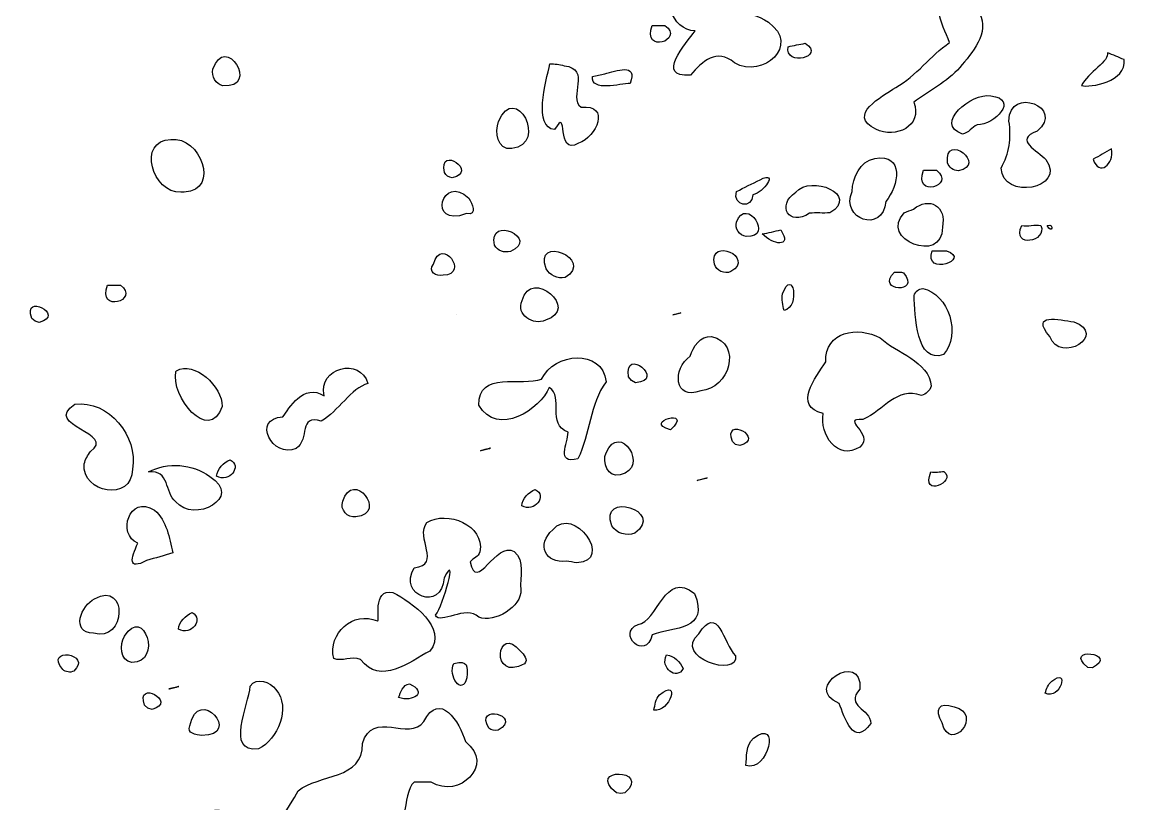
# Model space of a CAD drawing. Header units: centimetres. Extents: x -10.8 to 7.1, y -6.8 to 6.6.
# Drawn here: x 3.173 to 4.722, y 1.315 to 2.411 of the extents above; entities that cross this region are included whole.
import ezdxf

# ---------------------------------------------------------------- set-up
doc = ezdxf.new("R2010")
doc.units = ezdxf.units.CM
doc.header["$MEASUREMENT"] = 0
doc.layers.add('Layer 1', color=7, linetype='Continuous')

msp = doc.modelspace()

# ---------------------------------------------------------------- linework, layer by layer
at = {"layer": 'Layer 1'}
for points, knots in [([(4.47319, 2.38235), (4.44603, 2.36372), (4.4267, 2.33567), (4.39764, 2.31938), (4.39764, 2.31938), (4.37784, 2.30632), (4.32885, 2.28106), (4.36958, 2.26079), (4.36958, 2.26079), (4.39732, 2.24722), (4.43606, 2.26505), (4.42293, 2.29903), (4.42293, 2.29903), (4.44403, 2.31368), (4.46932, 2.32718), (4.48749, 2.3476), (4.48749, 2.3476), (4.50445, 2.36734), (4.52979, 2.39643), (4.5151, 2.42305), (4.5151, 2.42305), (4.49785, 2.44024), (4.51675, 2.47995), (4.47979, 2.46136), (4.47979, 2.46136), (4.44018, 2.44417), (4.46289, 2.41005), (4.47319, 2.38234), (4.47319, 2.38234), (4.47319, 2.38234), (4.47319, 2.38235), (4.47319, 2.38235)], [0, 0, 0, 0, 0.1111111, 0.1111111, 0.1111111, 0.1111111, 0.2222222, 0.2222222, 0.2222222, 0.2222222, 0.3333333, 0.3333333, 0.3333333, 0.3333333, 0.4444444, 0.4444444, 0.4444444, 0.4444444, 0.5555556, 0.5555556, 0.5555556, 0.5555556, 0.6666667, 0.6666667, 0.6666667, 0.6666667, 0.7777778, 0.7777778, 0.7777778, 0.7777778, 1, 1, 1, 1]), ([(4.10933, 2.44794), (4.062, 2.45755), (4.08341, 2.39774), (4.11652, 2.39864), (4.11652, 2.39864), (4.10361, 2.38126), (4.0593, 2.33225), (4.1099, 2.33676), (4.1099, 2.33676), (4.12655, 2.35597), (4.14658, 2.37539), (4.1714, 2.35395), (4.1714, 2.35395), (4.21189, 2.33079), (4.26441, 2.37881), (4.21899, 2.41075), (4.21899, 2.41075), (4.19054, 2.4313), (4.14399, 2.42563), (4.13501, 2.46473), (4.13501, 2.46473), (4.12243, 2.47362), (4.11083, 2.4596), (4.10933, 2.44793), (4.10933, 2.44793), (4.10933, 2.44793), (4.10933, 2.44794), (4.10933, 2.44794)], [0, 0, 0, 0, 0.125, 0.125, 0.125, 0.125, 0.25, 0.25, 0.25, 0.25, 0.375, 0.375, 0.375, 0.375, 0.5, 0.5, 0.5, 0.5, 0.625, 0.625, 0.625, 0.625, 0.75, 0.75, 0.75, 0.75, 1, 1, 1, 1]), ([(4.05592, 2.40639), (4.04122, 2.36607), (4.10235, 2.38509), (4.07408, 2.40639), (4.07408, 2.40639), (4.06802, 2.40654), (4.06197, 2.40623), (4.05592, 2.40639)], [0, 0, 0, 0, 0.3333333, 0.3333333, 0.3333333, 0.3333333, 1, 1, 1, 1]), ([(3.45414, 2.32182), (3.50732, 2.31769), (3.45722, 2.39735), (3.44015, 2.34483), (3.44015, 2.34483), (3.43796, 2.33514), (3.44416, 2.32394), (3.45414, 2.32182)], [0, 0, 0, 0, 0.3333333, 0.3333333, 0.3333333, 0.3333333, 1, 1, 1, 1]), ([(4.24658, 2.37657), (4.24184, 2.34802), (4.30016, 2.36188), (4.27063, 2.38138), (4.27063, 2.38138), (4.26261, 2.37978), (4.2546, 2.37817), (4.24658, 2.37657)], [0, 0, 0, 0, 0.3333333, 0.3333333, 0.3333333, 0.3333333, 1, 1, 1, 1]), ([(3.97232, 2.33482), (3.97074, 2.31245), (4.01134, 2.32508), (4.02519, 2.32506), (4.02519, 2.32506), (4.0363, 2.35496), (4.0053, 2.3422), (3.98964, 2.33866), (3.98964, 2.33866), (3.98387, 2.33738), (3.97809, 2.33609), (3.97232, 2.33481), (3.97232, 2.33481), (3.97232, 2.33481), (3.97232, 2.33482), (3.97232, 2.33482)], [0, 0, 0, 0, 0.2, 0.2, 0.2, 0.2, 0.4, 0.4, 0.4, 0.4, 0.6, 0.6, 0.6, 0.6, 1, 1, 1, 1]), ([(4.71773, 2.35868), (4.72173, 2.32711), (4.67014, 2.31862), (4.6582, 2.32214), (4.6582, 2.32214), (4.66687, 2.34017), (4.69816, 2.35693), (4.69439, 2.36803), (4.69439, 2.36803), (4.70233, 2.36531), (4.7098, 2.3614), (4.71773, 2.35868)], [0, 0, 0, 0, 0.25, 0.25, 0.25, 0.25, 0.5, 0.5, 0.5, 0.5, 1, 1, 1, 1]), ([(3.91269, 2.35271), (3.90695, 2.32712), (3.88899, 2.26337), (3.91938, 2.26026), (3.91938, 2.26026), (3.93984, 2.2968), (3.91986, 2.22164), (3.9528, 2.24141), (3.9528, 2.24141), (3.9781, 2.24944), (3.99832, 2.29618), (3.95645, 2.29174), (3.95645, 2.29174), (3.93738, 2.30576), (3.97179, 2.34531), (3.93264, 2.34991), (3.93264, 2.34991), (3.92616, 2.35176), (3.91941, 2.35254), (3.91269, 2.3527), (3.91269, 2.3527), (3.91269, 2.3527), (3.91269, 2.35271), (3.91269, 2.35271)], [0, 0, 0, 0, 0.1428571, 0.1428571, 0.1428571, 0.1428571, 0.2857143, 0.2857143, 0.2857143, 0.2857143, 0.4285714, 0.4285714, 0.4285714, 0.4285714, 0.5714286, 0.5714286, 0.5714286, 0.5714286, 0.7142857, 0.7142857, 0.7142857, 0.7142857, 1, 1, 1, 1]), ([(3.85929, 2.23374), (3.91119, 2.24029), (3.86431, 2.32817), (3.84074, 2.27167), (3.84074, 2.27167), (3.83518, 2.2572), (3.83853, 2.23125), (3.85929, 2.23374)], [0, 0, 0, 0, 0.3333333, 0.3333333, 0.3333333, 0.3333333, 1, 1, 1, 1]), ([(4.51172, 2.26702), (4.53635, 2.26678), (4.57109, 2.30312), (4.53081, 2.30772), (4.53081, 2.30772), (4.50413, 2.31255), (4.45051, 2.26796), (4.49108, 2.25406), (4.49108, 2.25406), (4.49986, 2.25544), (4.50407, 2.26376), (4.51172, 2.26702)], [0, 0, 0, 0, 0.25, 0.25, 0.25, 0.25, 0.5, 0.5, 0.5, 0.5, 1, 1, 1, 1]), ([(4.59571, 2.25807), (4.63668, 2.29053), (4.55658, 2.32302), (4.55637, 2.27231), (4.55637, 2.27231), (4.55994, 2.24794), (4.5566, 2.227), (4.54544, 2.20641), (4.54544, 2.20641), (4.547, 2.16127), (4.63763, 2.17687), (4.60818, 2.21824), (4.60818, 2.21824), (4.59729, 2.23129), (4.56185, 2.24553), (4.59571, 2.25808), (4.59571, 2.25808), (4.59571, 2.25808), (4.59571, 2.25807), (4.59571, 2.25807)], [0, 0, 0, 0, 0.1666667, 0.1666667, 0.1666667, 0.1666667, 0.3333333, 0.3333333, 0.3333333, 0.3333333, 0.5, 0.5, 0.5, 0.5, 0.6666667, 0.6666667, 0.6666667, 0.6666667, 1, 1, 1, 1]), ([(3.40002, 2.17256), (3.45152, 2.17636), (3.4223, 2.25154), (3.38133, 2.24666), (3.38133, 2.24666), (3.33333, 2.24552), (3.35555, 2.17042), (3.39527, 2.17272), (3.39527, 2.17272), (3.39685, 2.17266), (3.39844, 2.17261), (3.40002, 2.17256)], [0, 0, 0, 0, 0.25, 0.25, 0.25, 0.25, 0.5, 0.5, 0.5, 0.5, 1, 1, 1, 1]), ([(4.48522, 2.20279), (4.52752, 2.20993), (4.46603, 2.2587), (4.47009, 2.2137), (4.47009, 2.2137), (4.47236, 2.20749), (4.47857, 2.20292), (4.48522, 2.20279)], [0, 0, 0, 0, 0.3333333, 0.3333333, 0.3333333, 0.3333333, 1, 1, 1, 1]), ([(3.77565, 2.1929), (3.81343, 2.20029), (3.75673, 2.24009), (3.76486, 2.20018), (3.76486, 2.20018), (3.76694, 2.19619), (3.77102, 2.19303), (3.77565, 2.1929)], [0, 0, 0, 0, 0.3333333, 0.3333333, 0.3333333, 0.3333333, 1, 1, 1, 1]), ([(4.69993, 2.23345), (4.70442, 2.21171), (4.68264, 2.19399), (4.67432, 2.21888), (4.67432, 2.21888), (4.68297, 2.22345), (4.69158, 2.22818), (4.69993, 2.23345)], [0, 0, 0, 0, 0.3333333, 0.3333333, 0.3333333, 0.3333333, 1, 1, 1, 1]), ([(4.33642, 2.17381), (4.3191, 2.13501), (4.37986, 2.11344), (4.38377, 2.15981), (4.38377, 2.15981), (4.40176, 2.18073), (4.41046, 2.22789), (4.36814, 2.21975), (4.36814, 2.21975), (4.34718, 2.21578), (4.33721, 2.19305), (4.33642, 2.17381)], [0, 0, 0, 0, 0.25, 0.25, 0.25, 0.25, 0.5, 0.5, 0.5, 0.5, 1, 1, 1, 1]), ([(3.79913, 2.16414), (3.76146, 2.20083), (3.73958, 2.12126), (3.79578, 2.14256), (3.79578, 2.14256), (3.81229, 2.1402), (3.80356, 2.15686), (3.79913, 2.16414)], [0, 0, 0, 0, 0.3333333, 0.3333333, 0.3333333, 0.3333333, 1, 1, 1, 1]), ([(4.17419, 2.17354), (4.16835, 2.15374), (4.19681, 2.14805), (4.19747, 2.16915), (4.19747, 2.16915), (4.21196, 2.17131), (4.23445, 2.20338), (4.20734, 2.19012), (4.20734, 2.19012), (4.19629, 2.18459), (4.18524, 2.17907), (4.17419, 2.17354)], [0, 0, 0, 0, 0.25, 0.25, 0.25, 0.25, 0.5, 0.5, 0.5, 0.5, 1, 1, 1, 1]), ([(4.43652, 2.20336), (4.42182, 2.16304), (4.48295, 2.18206), (4.45468, 2.20336), (4.45468, 2.20336), (4.44863, 2.20351), (4.44257, 2.2032), (4.43652, 2.20336)], [0, 0, 0, 0, 0.3333333, 0.3333333, 0.3333333, 0.3333333, 1, 1, 1, 1]), ([(4.30535, 2.14363), (4.3478, 2.16928), (4.27853, 2.19756), (4.25733, 2.17246), (4.25733, 2.17246), (4.22997, 2.15419), (4.24815, 2.12368), (4.27665, 2.14326), (4.27665, 2.14326), (4.28621, 2.14393), (4.29579, 2.14308), (4.30535, 2.14363)], [0, 0, 0, 0, 0.25, 0.25, 0.25, 0.25, 0.5, 0.5, 0.5, 0.5, 1, 1, 1, 1]), ([(4.18786, 2.11071), (4.22794, 2.10753), (4.18818, 2.1683), (4.17437, 2.1307), (4.17437, 2.1307), (4.17126, 2.12168), (4.17877, 2.11172), (4.18786, 2.11071)], [0, 0, 0, 0, 0.3333333, 0.3333333, 0.3333333, 0.3333333, 1, 1, 1, 1]), ([(4.40959, 2.14387), (4.37244, 2.10662), (4.46434, 2.07049), (4.46304, 2.12339), (4.46304, 2.12339), (4.46937, 2.1532), (4.4446, 2.16702), (4.42231, 2.14886), (4.42231, 2.14886), (4.41807, 2.14719), (4.41383, 2.14553), (4.40959, 2.14386), (4.40959, 2.14386), (4.40959, 2.14386), (4.40959, 2.14387), (4.40959, 2.14387)], [0, 0, 0, 0, 0.2, 0.2, 0.2, 0.2, 0.4, 0.4, 0.4, 0.4, 0.6, 0.6, 0.6, 0.6, 1, 1, 1, 1]), ([(3.85743, 2.08948), (3.89972, 2.10768), (3.82535, 2.14162), (3.83518, 2.09845), (3.83518, 2.09845), (3.83902, 2.09054), (3.84928, 2.0873), (3.85743, 2.08948)], [0, 0, 0, 0, 0.3333333, 0.3333333, 0.3333333, 0.3333333, 1, 1, 1, 1]), ([(4.5743, 2.12598), (4.55973, 2.09339), (4.61075, 2.10303), (4.6011, 2.12604), (4.6011, 2.12604), (4.59221, 2.12787), (4.58319, 2.12413), (4.5743, 2.12598)], [0, 0, 0, 0, 0.3333333, 0.3333333, 0.3333333, 0.3333333, 1, 1, 1, 1]), ([(3.76312, 2.05614), (3.80063, 2.05722), (3.76087, 2.11261), (3.74948, 2.07174), (3.74948, 2.07174), (3.7414, 2.06113), (3.75322, 2.05418), (3.76312, 2.05614)], [0, 0, 0, 0, 0.3333333, 0.3333333, 0.3333333, 0.3333333, 1, 1, 1, 1]), ([(3.9339, 2.05291), (3.97682, 2.07907), (3.88906, 2.11444), (3.90742, 2.06513), (3.90742, 2.06513), (3.91272, 2.05634), (3.92364, 2.05062), (3.9339, 2.05291)], [0, 0, 0, 0, 0.3333333, 0.3333333, 0.3333333, 0.3333333, 1, 1, 1, 1]), ([(4.16647, 2.06143), (4.2009, 2.08129), (4.13597, 2.11082), (4.14338, 2.07177), (4.14338, 2.07177), (4.14582, 2.06224), (4.15778, 2.05717), (4.16647, 2.06143)], [0, 0, 0, 0, 0.3333333, 0.3333333, 0.3333333, 0.3333333, 1, 1, 1, 1]), ([(4.21053, 2.11405), (4.22492, 2.09903), (4.2533, 2.09414), (4.23629, 2.11988), (4.23629, 2.11988), (4.22782, 2.11805), (4.21932, 2.11536), (4.21053, 2.11405)], [0, 0, 0, 0, 0.3333333, 0.3333333, 0.3333333, 0.3333333, 1, 1, 1, 1]), ([(4.4486, 2.09024), (4.43613, 2.05413), (4.50548, 2.07831), (4.46862, 2.09024), (4.46862, 2.09024), (4.46862, 2.09024), (4.4486, 2.09024), (4.4486, 2.09024)], [0, 0, 0, 0, 0.3333333, 0.3333333, 0.3333333, 0.3333333, 1, 1, 1, 1]), ([(3.90633, 1.99344), (3.95653, 2.00797), (3.88614, 2.06831), (3.87378, 2.02067), (3.87378, 2.02067), (3.86461, 2.00127), (3.88955, 1.98458), (3.90633, 1.99344)], [0, 0, 0, 0, 0.3333333, 0.3333333, 0.3333333, 0.3333333, 1, 1, 1, 1]), ([(4.24096, 2.00682), (4.26483, 2.01221), (4.25266, 2.06871), (4.23894, 2.03), (4.23894, 2.03), (4.23707, 2.02222), (4.23962, 2.01444), (4.24096, 2.00682)], [0, 0, 0, 0, 0.3333333, 0.3333333, 0.3333333, 0.3333333, 1, 1, 1, 1]), ([(4.39588, 2.06049), (4.36798, 2.03314), (4.43403, 2.02943), (4.40871, 2.0596), (4.40871, 2.0596), (4.40454, 2.06102), (4.40016, 2.06032), (4.39588, 2.06049)], [0, 0, 0, 0, 0.3333333, 0.3333333, 0.3333333, 0.3333333, 1, 1, 1, 1]), ([(3.19683, 1.98998), (3.23429, 2.00021), (3.17269, 2.03301), (3.18642, 1.99574), (3.18642, 1.99574), (3.18642, 1.99574), (3.19101, 1.99172), (3.19101, 1.99172), (3.19101, 1.99172), (3.19101, 1.99172), (3.19683, 1.98999), (3.19683, 1.98999), (3.19683, 1.98999), (3.19683, 1.98999), (3.19683, 1.98998), (3.19683, 1.98998)], [0, 0, 0, 0, 0.2, 0.2, 0.2, 0.2, 0.4, 0.4, 0.4, 0.4, 0.6, 0.6, 0.6, 0.6, 1, 1, 1, 1]), ([(3.2924, 2.04246), (3.2777, 2.00214), (3.33883, 2.02116), (3.31056, 2.04246), (3.31056, 2.04246), (3.30451, 2.04261), (3.29845, 2.0423), (3.2924, 2.04246)], [0, 0, 0, 0, 0.3333333, 0.3333333, 0.3333333, 0.3333333, 1, 1, 1, 1]), ([(4.42325, 2.02797), (4.4247, 2.00035), (4.42579, 1.9314), (4.46477, 1.94514), (4.46477, 1.94514), (4.48954, 1.9731), (4.47241, 2.02981), (4.43552, 2.03759), (4.43552, 2.03759), (4.42982, 2.03765), (4.42506, 2.03308), (4.42326, 2.02797), (4.42326, 2.02797), (4.42326, 2.02797), (4.42325, 2.02797), (4.42325, 2.02797)], [0, 0, 0, 0, 0.2, 0.2, 0.2, 0.2, 0.4, 0.4, 0.4, 0.4, 0.6, 0.6, 0.6, 0.6, 1, 1, 1, 1]), ([(4.61363, 1.97019), (4.62799, 1.9307), (4.69603, 1.97343), (4.64711, 1.99104), (4.64711, 1.99104), (4.62709, 1.9934), (4.58529, 2.00454), (4.61363, 1.97019)], [0, 0, 0, 0, 0.3333333, 0.3333333, 0.3333333, 0.3333333, 1, 1, 1, 1]), ([(4.44741, 1.90059), (4.44428, 1.93624), (4.39784, 1.94751), (4.37594, 1.96838), (4.37594, 1.96838), (4.34449, 1.98539), (4.29817, 1.97781), (4.29952, 1.93492), (4.29952, 1.93492), (4.28542, 1.91292), (4.25268, 1.87258), (4.29584, 1.86256), (4.29584, 1.86256), (4.29033, 1.83366), (4.31629, 1.79518), (4.34714, 1.81542), (4.34714, 1.81542), (4.36889, 1.83399), (4.3179, 1.85617), (4.35165, 1.85411), (4.35165, 1.85411), (4.38184, 1.86701), (4.39783, 1.90021), (4.43374, 1.88792), (4.43374, 1.88792), (4.43995, 1.88969), (4.44518, 1.89453), (4.44742, 1.9006), (4.44742, 1.9006), (4.44742, 1.9006), (4.44741, 1.90059), (4.44741, 1.90059)], [0, 0, 0, 0, 0.1111111, 0.1111111, 0.1111111, 0.1111111, 0.2222222, 0.2222222, 0.2222222, 0.2222222, 0.3333333, 0.3333333, 0.3333333, 0.3333333, 0.4444444, 0.4444444, 0.4444444, 0.4444444, 0.5555556, 0.5555556, 0.5555556, 0.5555556, 0.6666667, 0.6666667, 0.6666667, 0.6666667, 0.7777778, 0.7777778, 0.7777778, 0.7777778, 1, 1, 1, 1]), ([(4.10946, 1.94275), (4.08449, 1.92603), (4.08625, 1.8793), (4.12413, 1.89441), (4.12413, 1.89441), (4.16402, 1.89628), (4.18329, 1.96053), (4.13918, 1.97058), (4.13918, 1.97058), (4.12368, 1.97112), (4.11334, 1.95607), (4.10945, 1.94275), (4.10945, 1.94275), (4.10945, 1.94275), (4.10946, 1.94275), (4.10946, 1.94275)], [0, 0, 0, 0, 0.2, 0.2, 0.2, 0.2, 0.4, 0.4, 0.4, 0.4, 0.6, 0.6, 0.6, 0.6, 1, 1, 1, 1]), ([(3.95196, 1.79892), (3.96918, 1.83361), (3.96816, 1.87563), (3.9916, 1.90698), (3.9916, 1.90698), (3.98563, 1.95446), (3.91878, 1.94751), (3.90117, 1.91074), (3.90117, 1.91074), (3.87368, 1.90037), (3.81159, 1.92285), (3.81306, 1.87417), (3.81306, 1.87417), (3.83937, 1.82836), (3.8996, 1.86924), (3.91182, 1.89875), (3.91182, 1.89875), (3.93289, 1.88573), (3.90781, 1.84785), (3.93815, 1.83622), (3.93815, 1.83622), (3.93836, 1.8209), (3.92028, 1.79132), (3.95195, 1.79892), (3.95195, 1.79892), (3.95195, 1.79892), (3.95196, 1.79892), (3.95196, 1.79892)], [0, 0, 0, 0, 0.125, 0.125, 0.125, 0.125, 0.25, 0.25, 0.25, 0.25, 0.375, 0.375, 0.375, 0.375, 0.5, 0.5, 0.5, 0.5, 0.625, 0.625, 0.625, 0.625, 0.75, 0.75, 0.75, 0.75, 1, 1, 1, 1]), ([(4.03291, 1.90561), (4.0767, 1.90823), (4.01596, 1.95769), (4.02302, 1.91401), (4.02302, 1.91401), (4.02302, 1.91401), (4.02705, 1.9087), (4.02705, 1.9087), (4.02705, 1.9087), (4.02705, 1.9087), (4.03291, 1.9056), (4.03291, 1.9056), (4.03291, 1.9056), (4.03291, 1.9056), (4.03291, 1.90561), (4.03291, 1.90561)], [0, 0, 0, 0, 0.2, 0.2, 0.2, 0.2, 0.4, 0.4, 0.4, 0.4, 0.6, 0.6, 0.6, 0.6, 1, 1, 1, 1]), ([(3.38831, 1.92123), (3.38065, 1.88723), (3.43451, 1.81895), (3.45337, 1.87244), (3.45337, 1.87244), (3.45368, 1.89994), (3.41359, 1.93725), (3.38923, 1.92249), (3.38923, 1.92249), (3.38923, 1.92249), (3.38832, 1.92123), (3.38832, 1.92123), (3.38832, 1.92123), (3.38832, 1.92123), (3.38831, 1.92123), (3.38831, 1.92123)], [0, 0, 0, 0, 0.2, 0.2, 0.2, 0.2, 0.4, 0.4, 0.4, 0.4, 0.6, 0.6, 0.6, 0.6, 1, 1, 1, 1]), ([(3.59605, 1.88742), (3.56767, 1.90508), (3.54608, 1.86973), (3.53838, 1.85757), (3.53838, 1.85757), (3.49389, 1.85589), (3.52393, 1.79904), (3.55708, 1.8132), (3.55708, 1.8132), (3.57627, 1.82688), (3.55972, 1.86142), (3.59223, 1.85169), (3.59223, 1.85169), (3.61614, 1.86579), (3.63402, 1.89796), (3.65749, 1.90439), (3.65749, 1.90439), (3.6471, 1.94199), (3.58744, 1.92674), (3.59605, 1.88742)], [0, 0, 0, 0, 0.1666667, 0.1666667, 0.1666667, 0.1666667, 0.3333333, 0.3333333, 0.3333333, 0.3333333, 0.5, 0.5, 0.5, 0.5, 0.6666667, 0.6666667, 0.6666667, 0.6666667, 1, 1, 1, 1]), ([(3.25982, 1.79191), (3.25591, 1.75095), (3.32688, 1.73801), (3.32761, 1.78453), (3.32761, 1.78453), (3.33543, 1.83037), (3.29456, 1.88154), (3.24647, 1.87566), (3.24647, 1.87566), (3.20049, 1.84473), (3.30661, 1.83511), (3.26843, 1.8092), (3.26843, 1.8092), (3.26464, 1.80398), (3.26131, 1.79825), (3.25981, 1.79191), (3.25981, 1.79191), (3.25981, 1.79191), (3.25982, 1.79191), (3.25982, 1.79191)], [0, 0, 0, 0, 0.1666667, 0.1666667, 0.1666667, 0.1666667, 0.3333333, 0.3333333, 0.3333333, 0.3333333, 0.5, 0.5, 0.5, 0.5, 0.6666667, 0.6666667, 0.6666667, 0.6666667, 1, 1, 1, 1]), ([(4.17892, 1.81748), (4.21638, 1.82771), (4.15478, 1.86051), (4.16851, 1.82323), (4.16851, 1.82323), (4.16851, 1.82323), (4.1731, 1.81921), (4.1731, 1.81921), (4.1731, 1.81921), (4.1731, 1.81921), (4.17892, 1.81748), (4.17892, 1.81748)], [0, 0, 0, 0, 0.25, 0.25, 0.25, 0.25, 0.5, 0.5, 0.5, 0.5, 1, 1, 1, 1]), ([(4.01115, 1.77657), (4.05419, 1.78598), (4.01009, 1.85261), (3.99162, 1.80717), (3.99162, 1.80717), (3.985, 1.79439), (3.99447, 1.77211), (4.01115, 1.77657)], [0, 0, 0, 0, 0.3333333, 0.3333333, 0.3333333, 0.3333333, 1, 1, 1, 1]), ([(3.81526, 1.81032), (3.83494, 1.81524), (3.83274, 1.81469), (3.8163, 1.81058), (3.8163, 1.81058), (3.8163, 1.81058), (3.81526, 1.81032), (3.81526, 1.81032)], [0, 0, 0, 0, 0.3333333, 0.3333333, 0.3333333, 0.3333333, 1, 1, 1, 1]), ([(3.44531, 1.77454), (3.46331, 1.76447), (3.48174, 1.78894), (3.46437, 1.7977), (3.46437, 1.7977), (3.45514, 1.79379), (3.44633, 1.7849), (3.44531, 1.77454)], [0, 0, 0, 0, 0.3333333, 0.3333333, 0.3333333, 0.3333333, 1, 1, 1, 1]), ([(3.3882, 1.73882), (3.41364, 1.70775), (3.4836, 1.74466), (3.43599, 1.77433), (3.43599, 1.77433), (3.41139, 1.79198), (3.37668, 1.79476), (3.34986, 1.7805), (3.34986, 1.7805), (3.38019, 1.78392), (3.37238, 1.75175), (3.38821, 1.73882), (3.38821, 1.73882), (3.38821, 1.73882), (3.3882, 1.73882), (3.3882, 1.73882)], [0, 0, 0, 0, 0.2, 0.2, 0.2, 0.2, 0.4, 0.4, 0.4, 0.4, 0.6, 0.6, 0.6, 0.6, 1, 1, 1, 1]), ([(3.64082, 1.71776), (3.68644, 1.7223), (3.63606, 1.78566), (3.62226, 1.73941), (3.62226, 1.73941), (3.618, 1.72817), (3.62888, 1.71492), (3.64082, 1.71776)], [0, 0, 0, 0, 0.3333333, 0.3333333, 0.3333333, 0.3333333, 1, 1, 1, 1]), ([(4.119, 1.76858), (4.13868, 1.7735), (4.13648, 1.77295), (4.12004, 1.76884), (4.12004, 1.76884), (4.12004, 1.76884), (4.119, 1.76858), (4.119, 1.76858)], [0, 0, 0, 0, 0.3333333, 0.3333333, 0.3333333, 0.3333333, 1, 1, 1, 1]), ([(4.44699, 1.7805), (4.43157, 1.74338), (4.48355, 1.76654), (4.46526, 1.781), (4.46526, 1.781), (4.45917, 1.7811), (4.45306, 1.77922), (4.44699, 1.7805)], [0, 0, 0, 0, 0.3333333, 0.3333333, 0.3333333, 0.3333333, 1, 1, 1, 1]), ([(3.87314, 1.73297), (3.89114, 1.7229), (3.90957, 1.74737), (3.89219, 1.75613), (3.89219, 1.75613), (3.88297, 1.75222), (3.87415, 1.74333), (3.87314, 1.73297)], [0, 0, 0, 0, 0.3333333, 0.3333333, 0.3333333, 0.3333333, 1, 1, 1, 1]), ([(4.03161, 1.69474), (4.0757, 1.726), (3.98043, 1.75494), (3.99951, 1.70493), (3.99951, 1.70493), (4.00602, 1.69463), (4.02034, 1.68995), (4.03161, 1.69474)], [0, 0, 0, 0, 0.3333333, 0.3333333, 0.3333333, 0.3333333, 1, 1, 1, 1]), ([(3.35848, 1.72683), (3.32221, 1.75029), (3.30562, 1.69233), (3.33498, 1.68079), (3.33498, 1.68079), (3.32511, 1.65912), (3.32049, 1.64255), (3.34707, 1.65624), (3.34707, 1.65624), (3.35944, 1.65995), (3.37181, 1.66366), (3.38418, 1.66737), (3.38418, 1.66737), (3.37888, 1.6882), (3.37588, 1.71204), (3.35848, 1.72683)], [0, 0, 0, 0, 0.2, 0.2, 0.2, 0.2, 0.4, 0.4, 0.4, 0.4, 0.6, 0.6, 0.6, 0.6, 1, 1, 1, 1]), ([(3.95047, 1.65306), (4.00345, 1.6555), (3.94622, 1.73517), (3.91684, 1.69947), (3.91684, 1.69947), (3.89313, 1.67929), (3.90664, 1.65104), (3.93581, 1.65564), (3.93581, 1.65564), (3.9407, 1.65478), (3.94558, 1.65392), (3.95046, 1.65306), (3.95046, 1.65306), (3.95046, 1.65306), (3.95047, 1.65306), (3.95047, 1.65306)], [0, 0, 0, 0, 0.2, 0.2, 0.2, 0.2, 0.4, 0.4, 0.4, 0.4, 0.6, 0.6, 0.6, 0.6, 1, 1, 1, 1]), ([(3.8145, 1.66868), (3.82201, 1.70622), (3.76808, 1.72701), (3.74027, 1.70988), (3.74027, 1.70988), (3.7231, 1.68813), (3.76235, 1.65079), (3.72234, 1.64621), (3.72234, 1.64621), (3.69916, 1.60689), (3.76141, 1.58391), (3.76453, 1.63204), (3.76453, 1.63204), (3.78434, 1.67084), (3.76322, 1.59381), (3.75244, 1.57972), (3.75244, 1.57972), (3.75857, 1.56573), (3.79497, 1.59476), (3.81307, 1.57697), (3.81307, 1.57697), (3.83495, 1.56857), (3.8733, 1.59139), (3.87205, 1.6155), (3.87205, 1.6155), (3.8698, 1.63354), (3.87864, 1.65571), (3.86249, 1.66912), (3.86249, 1.66912), (3.8373, 1.68459), (3.80913, 1.60925), (3.80108, 1.65471), (3.80108, 1.65471), (3.80552, 1.66051), (3.81287, 1.66076), (3.8145, 1.66869), (3.8145, 1.66869), (3.8145, 1.66869), (3.8145, 1.66868), (3.8145, 1.66868)], [0, 0, 0, 0, 0.0909091, 0.0909091, 0.0909091, 0.0909091, 0.1818182, 0.1818182, 0.1818182, 0.1818182, 0.2727273, 0.2727273, 0.2727273, 0.2727273, 0.3636364, 0.3636364, 0.3636364, 0.3636364, 0.4545455, 0.4545455, 0.4545455, 0.4545455, 0.5454545, 0.5454545, 0.5454545, 0.5454545, 0.6363636, 0.6363636, 0.6363636, 0.6363636, 0.7272727, 0.7272727, 0.7272727, 0.7272727, 0.8181818, 0.8181818, 0.8181818, 0.8181818, 1, 1, 1, 1]), ([(4.11526, 1.61027), (4.07451, 1.64453), (4.06287, 1.56939), (4.03647, 1.56694), (4.03647, 1.56694), (4.00516, 1.5542), (4.04735, 1.51451), (4.05606, 1.55215), (4.05606, 1.55215), (4.08604, 1.56365), (4.13759, 1.55801), (4.11526, 1.61026), (4.11526, 1.61026), (4.11526, 1.61026), (4.11526, 1.61027), (4.11526, 1.61027)], [0, 0, 0, 0, 0.2, 0.2, 0.2, 0.2, 0.4, 0.4, 0.4, 0.4, 0.6, 0.6, 0.6, 0.6, 1, 1, 1, 1]), ([(3.2728, 1.55439), (3.31867, 1.54085), (3.32176, 1.62879), (3.27415, 1.60294), (3.27415, 1.60294), (3.25579, 1.59377), (3.24013, 1.55553), (3.2728, 1.55439)], [0, 0, 0, 0, 0.3333333, 0.3333333, 0.3333333, 0.3333333, 1, 1, 1, 1]), ([(3.64718, 1.5176), (3.67544, 1.48107), (3.71569, 1.5142), (3.74439, 1.52951), (3.74439, 1.52951), (3.77047, 1.56211), (3.71905, 1.59802), (3.6927, 1.61142), (3.6927, 1.61142), (3.66238, 1.6182), (3.67541, 1.56841), (3.671, 1.57171), (3.671, 1.57171), (3.63668, 1.58657), (3.60145, 1.55377), (3.60958, 1.5193), (3.60958, 1.5193), (3.62108, 1.51359), (3.63469, 1.52359), (3.64719, 1.5176), (3.64719, 1.5176), (3.64719, 1.5176), (3.64718, 1.5176), (3.64718, 1.5176)], [0, 0, 0, 0, 0.1428571, 0.1428571, 0.1428571, 0.1428571, 0.2857143, 0.2857143, 0.2857143, 0.2857143, 0.4285714, 0.4285714, 0.4285714, 0.4285714, 0.5714286, 0.5714286, 0.5714286, 0.5714286, 0.7142857, 0.7142857, 0.7142857, 0.7142857, 1, 1, 1, 1]), ([(4.1216, 1.55356), (4.08358, 1.52058), (4.1781, 1.491), (4.17285, 1.52287), (4.17285, 1.52287), (4.15593, 1.54085), (4.14845, 1.59653), (4.1216, 1.55356)], [0, 0, 0, 0, 0.3333333, 0.3333333, 0.3333333, 0.3333333, 1, 1, 1, 1]), ([(3.32661, 1.51366), (3.37029, 1.51327), (3.3436, 1.59508), (3.31629, 1.55029), (3.31629, 1.55029), (3.30954, 1.53876), (3.30946, 1.51573), (3.32661, 1.51366)], [0, 0, 0, 0, 0.3333333, 0.3333333, 0.3333333, 0.3333333, 1, 1, 1, 1]), ([(3.39187, 1.56018), (3.40987, 1.55011), (3.4283, 1.57458), (3.41092, 1.58334), (3.41092, 1.58334), (3.4017, 1.57943), (3.39288, 1.57054), (3.39187, 1.56018)], [0, 0, 0, 0, 0.3333333, 0.3333333, 0.3333333, 0.3333333, 1, 1, 1, 1]), ([(3.87169, 1.52941), (3.83775, 1.57036), (3.82818, 1.48414), (3.87702, 1.51179), (3.87702, 1.51179), (3.88318, 1.51738), (3.87567, 1.52517), (3.87169, 1.52941)], [0, 0, 0, 0, 0.3333333, 0.3333333, 0.3333333, 0.3333333, 1, 1, 1, 1]), ([(3.24508, 1.50156), (3.27265, 1.52627), (3.20268, 1.53611), (3.22959, 1.50365), (3.22959, 1.50365), (3.23381, 1.50027), (3.24013, 1.4986), (3.24508, 1.50156)], [0, 0, 0, 0, 0.3333333, 0.3333333, 0.3333333, 0.3333333, 1, 1, 1, 1]), ([(4.67335, 1.50597), (4.71253, 1.52681), (4.6305, 1.53641), (4.66693, 1.50648), (4.66693, 1.50648), (4.66693, 1.50648), (4.67335, 1.50597), (4.67335, 1.50597)], [0, 0, 0, 0, 0.3333333, 0.3333333, 0.3333333, 0.3333333, 1, 1, 1, 1]), ([(4.07637, 1.52409), (4.0663, 1.50609), (4.09077, 1.48766), (4.09953, 1.50504), (4.09953, 1.50504), (4.09562, 1.51427), (4.08672, 1.52308), (4.07637, 1.52409)], [0, 0, 0, 0, 0.3333333, 0.3333333, 0.3333333, 0.3333333, 1, 1, 1, 1]), ([(4.34737, 1.47627), (4.35151, 1.53258), (4.26456, 1.4777), (4.31834, 1.45614), (4.31834, 1.45614), (4.32564, 1.43663), (4.33893, 1.3932), (4.36249, 1.4282), (4.36249, 1.4282), (4.36261, 1.44915), (4.32559, 1.45199), (4.34737, 1.47627)], [0, 0, 0, 0, 0.25, 0.25, 0.25, 0.25, 0.5, 0.5, 0.5, 0.5, 1, 1, 1, 1]), ([(3.77821, 1.51216), (3.76874, 1.49576), (3.78961, 1.46504), (3.79646, 1.49218), (3.79646, 1.49218), (3.79668, 1.50811), (3.79897, 1.51729), (3.77821, 1.51216)], [0, 0, 0, 0, 0.3333333, 0.3333333, 0.3333333, 0.3333333, 1, 1, 1, 1]), ([(4.60706, 1.47042), (4.62903, 1.46028), (4.64152, 1.5078), (4.61646, 1.48718), (4.61646, 1.48718), (4.61069, 1.48336), (4.60951, 1.47631), (4.60706, 1.47042)], [0, 0, 0, 0, 0.3333333, 0.3333333, 0.3333333, 0.3333333, 1, 1, 1, 1]), ([(3.35483, 1.44776), (3.39229, 1.45799), (3.33069, 1.49079), (3.34442, 1.45351), (3.34442, 1.45351), (3.34442, 1.45351), (3.34901, 1.44949), (3.34901, 1.44949), (3.34901, 1.44949), (3.34901, 1.44949), (3.35483, 1.44776), (3.35483, 1.44776)], [0, 0, 0, 0, 0.25, 0.25, 0.25, 0.25, 0.5, 0.5, 0.5, 0.5, 1, 1, 1, 1]), ([(3.49249, 1.4802), (3.49105, 1.45389), (3.45658, 1.3872), (3.50405, 1.3923), (3.50405, 1.3923), (3.5317, 1.40598), (3.54969, 1.44981), (3.52865, 1.47574), (3.52865, 1.47574), (3.52031, 1.48613), (3.50198, 1.49367), (3.49249, 1.4802)], [0, 0, 0, 0, 0.25, 0.25, 0.25, 0.25, 0.5, 0.5, 0.5, 0.5, 1, 1, 1, 1]), ([(4.05859, 1.44657), (4.08075, 1.44298), (4.09701, 1.49294), (4.06634, 1.46834), (4.06634, 1.46834), (4.06068, 1.46251), (4.06015, 1.45406), (4.05859, 1.44657)], [0, 0, 0, 0, 0.3333333, 0.3333333, 0.3333333, 0.3333333, 1, 1, 1, 1]), ([(3.37851, 1.47638), (3.39819, 1.4813), (3.39599, 1.48075), (3.37955, 1.47664), (3.37955, 1.47664), (3.37955, 1.47664), (3.37851, 1.47638), (3.37851, 1.47638)], [0, 0, 0, 0, 0.3333333, 0.3333333, 0.3333333, 0.3333333, 1, 1, 1, 1]), ([(3.42424, 1.41137), (3.48348, 1.41038), (3.41938, 1.48385), (3.40805, 1.4246), (3.40805, 1.4246), (3.40283, 1.41403), (3.41711, 1.41207), (3.42424, 1.41137)], [0, 0, 0, 0, 0.3333333, 0.3333333, 0.3333333, 0.3333333, 1, 1, 1, 1]), ([(3.74627, 1.34583), (3.78483, 1.3216), (3.8367, 1.3701), (3.79426, 1.40259), (3.79426, 1.40259), (3.78614, 1.43011), (3.75812, 1.47461), (3.73608, 1.4307), (3.73608, 1.4307), (3.71533, 1.40207), (3.66388, 1.44827), (3.64994, 1.39976), (3.64994, 1.39976), (3.65105, 1.34917), (3.58907, 1.35743), (3.5596, 1.33376), (3.5596, 1.33376), (3.55148, 1.31239), (3.50079, 1.25939), (3.54951, 1.25727), (3.54951, 1.25727), (3.58029, 1.27211), (3.59984, 1.19014), (3.56591, 1.21008), (3.56591, 1.21008), (3.53358, 1.21778), (3.52783, 1.16101), (3.56364, 1.17886), (3.56364, 1.17886), (3.5888, 1.18137), (3.62954, 1.1744), (3.64393, 1.16451), (3.64393, 1.16451), (3.6424, 1.14657), (3.62979, 1.10969), (3.66019, 1.13105), (3.66019, 1.13105), (3.68571, 1.14687), (3.69705, 1.19241), (3.68879, 1.21374), (3.68879, 1.21374), (3.64871, 1.18931), (3.666, 1.25547), (3.67297, 1.26764), (3.67297, 1.26764), (3.71793, 1.26704), (3.70413, 1.32978), (3.72224, 1.34583), (3.72224, 1.34583), (3.73025, 1.34583), (3.73826, 1.34583), (3.74626, 1.34583), (3.74626, 1.34583), (3.74626, 1.34583), (3.74627, 1.34583), (3.74627, 1.34583)], [0, 0, 0, 0, 0.0666667, 0.0666667, 0.0666667, 0.0666667, 0.1333333, 0.1333333, 0.1333333, 0.1333333, 0.2, 0.2, 0.2, 0.2, 0.2666667, 0.2666667, 0.2666667, 0.2666667, 0.3333333, 0.3333333, 0.3333333, 0.3333333, 0.4, 0.4, 0.4, 0.4, 0.4666667, 0.4666667, 0.4666667, 0.4666667, 0.5333333, 0.5333333, 0.5333333, 0.5333333, 0.6, 0.6, 0.6, 0.6, 0.6666667, 0.6666667, 0.6666667, 0.6666667, 0.7333333, 0.7333333, 0.7333333, 0.7333333, 0.8, 0.8, 0.8, 0.8, 0.8666667, 0.8666667, 0.8666667, 0.8666667, 1, 1, 1, 1]), ([(3.70054, 1.46446), (3.72051, 1.45731), (3.74219, 1.47186), (3.71566, 1.48368), (3.71566, 1.48368), (3.70681, 1.48223), (3.70328, 1.47172), (3.70054, 1.46446)], [0, 0, 0, 0, 0.3333333, 0.3333333, 0.3333333, 0.3333333, 1, 1, 1, 1]), ([(3.84014, 1.41871), (3.87558, 1.43968), (3.80586, 1.45652), (3.82704, 1.42165), (3.82704, 1.42165), (3.83055, 1.41862), (3.83569, 1.41708), (3.84014, 1.41871)], [0, 0, 0, 0, 0.3333333, 0.3333333, 0.3333333, 0.3333333, 1, 1, 1, 1]), ([(4.46259, 1.42896), (4.47357, 1.38379), (4.52203, 1.44267), (4.47935, 1.4512), (4.47935, 1.4512), (4.45738, 1.45957), (4.45228, 1.44738), (4.46259, 1.42896)], [0, 0, 0, 0, 0.3333333, 0.3333333, 0.3333333, 0.3333333, 1, 1, 1, 1]), ([(4.18745, 1.36897), (4.21927, 1.3592), (4.23692, 1.43763), (4.19798, 1.4073), (4.19798, 1.4073), (4.18734, 1.39757), (4.18878, 1.38199), (4.18745, 1.36897)], [0, 0, 0, 0, 0.3333333, 0.3333333, 0.3333333, 0.3333333, 1, 1, 1, 1]), ([(4.018, 1.33093), (4.056, 1.36515), (3.96185, 1.36683), (4.00593, 1.33074), (4.00593, 1.33074), (4.00593, 1.33074), (4.01197, 1.32967), (4.01197, 1.32967), (4.01197, 1.32967), (4.01197, 1.32967), (4.018, 1.33093), (4.018, 1.33093)], [0, 0, 0, 0, 0.25, 0.25, 0.25, 0.25, 0.5, 0.5, 0.5, 0.5, 1, 1, 1, 1]), ([(3.4596, 1.24618), (3.50897, 1.25976), (3.45191, 1.33784), (3.42569, 1.29328), (3.42569, 1.29328), (3.41772, 1.27231), (3.43746, 1.24565), (3.4596, 1.24618)], [0, 0, 0, 0, 0.3333333, 0.3333333, 0.3333333, 0.3333333, 1, 1, 1, 1]), ([(3.85927, 1.26205), (3.84178, 1.26885), (3.8206, 1.27036), (3.83373, 1.24477), (3.83373, 1.24477), (3.83627, 1.21829), (3.78734, 1.2353), (3.78166, 1.20436), (3.78166, 1.20436), (3.76601, 1.18095), (3.75106, 1.15006), (3.78745, 1.13844), (3.78745, 1.13844), (3.80849, 1.11005), (3.80782, 1.07569), (3.77803, 1.0524), (3.77803, 1.0524), (3.77212, 1.02748), (3.72839, 1.06542), (3.7611, 1.07217), (3.7611, 1.07217), (3.79128, 1.11276), (3.72922, 1.15474), (3.70029, 1.11383), (3.70029, 1.11383), (3.66713, 1.09037), (3.68213, 1.04571), (3.66175, 1.0232), (3.66175, 1.0232), (3.67761, 1.00433), (3.6844, 0.95849), (3.67492, 0.94818), (3.67492, 0.94818), (3.64913, 0.96943), (3.60084, 0.99488), (3.58682, 0.94712), (3.58682, 0.94712), (3.57596, 0.91427), (3.52972, 0.88152), (3.54248, 0.84866), (3.54248, 0.84866), (3.56204, 0.82393), (3.6277, 0.8064), (3.62614, 0.85382), (3.62614, 0.85382), (3.62052, 0.86781), (3.60812, 0.90626), (3.63428, 0.87974), (3.63428, 0.87974), (3.65987, 0.87182), (3.69499, 0.88233), (3.70228, 0.85248), (3.70228, 0.85248), (3.72375, 0.86376), (3.72483, 0.82474), (3.74994, 0.84111), (3.74994, 0.84111), (3.7822, 0.84231), (3.78869, 0.81979), (3.77373, 0.79497), (3.77373, 0.79497), (3.79167, 0.74559), (3.82622, 0.81734), (3.84813, 0.81178), (3.84813, 0.81178), (3.85232, 0.77602), (3.82003, 0.72787), (3.86172, 0.70367), (3.86172, 0.70367), (3.9001, 0.69452), (3.94019, 0.71403), (3.97688, 0.72459), (3.97688, 0.72459), (4.01578, 0.74402), (3.97458, 0.78291), (3.96388, 0.8082), (3.96388, 0.8082), (3.94082, 0.83293), (3.91373, 0.85344), (3.89442, 0.88198), (3.89442, 0.88198), (3.87011, 0.91555), (3.81998, 0.89576), (3.79593, 0.92589), (3.79593, 0.92589), (3.77994, 0.93313), (3.76419, 0.9498), (3.78188, 0.96901), (3.78188, 0.96901), (3.80237, 0.98425), (3.79482, 1.02083), (3.81502, 1.02856), (3.81502, 1.02856), (3.81391, 1.00431), (3.8379, 0.96113), (3.86554, 0.99051), (3.86554, 0.99051), (3.89092, 1.01121), (3.91578, 0.96964), (3.94339, 0.97014), (3.94339, 0.97014), (3.9966, 0.9746), (3.91698, 0.89685), (3.97363, 0.91856), (3.97363, 0.91856), (4.00533, 0.92464), (3.99934, 0.96237), (4.00023, 0.98047), (4.00023, 0.98047), (4.01551, 0.96508), (4.04065, 0.97305), (4.02491, 0.99521), (4.02491, 0.99521), (3.98807, 0.98893), (3.97231, 1.02306), (3.95782, 1.05226), (3.95782, 1.05226), (3.95851, 1.07448), (3.88848, 1.08386), (3.93523, 1.09255), (3.93523, 1.09255), (3.97416, 1.09756), (3.95386, 1.13995), (3.9223, 1.1288), (3.9223, 1.1288), (3.9219, 1.17387), (3.98349, 1.18484), (3.98258, 1.13308), (3.98258, 1.13308), (4.00682, 1.14766), (4.06257, 1.18078), (4.03462, 1.21495), (4.03462, 1.21495), (4.01714, 1.24062), (3.9978, 1.28684), (3.95715, 1.2673), (3.95715, 1.2673), (3.92553, 1.26088), (3.90496, 1.31949), (3.87461, 1.28086), (3.87461, 1.28086), (3.86877, 1.27523), (3.86376, 1.26878), (3.85929, 1.26204), (3.85929, 1.26204), (3.85929, 1.26204), (3.85927, 1.26205), (3.85927, 1.26205)], [0, 0, 0, 0, 0.0263158, 0.0263158, 0.0263158, 0.0263158, 0.0526316, 0.0526316, 0.0526316, 0.0526316, 0.0789474, 0.0789474, 0.0789474, 0.0789474, 0.1052632, 0.1052632, 0.1052632, 0.1052632, 0.1315789, 0.1315789, 0.1315789, 0.1315789, 0.1578947, 0.1578947, 0.1578947, 0.1578947, 0.1842105, 0.1842105, 0.1842105, 0.1842105, 0.2105263, 0.2105263, 0.2105263, 0.2105263, 0.2368421, 0.2368421, 0.2368421, 0.2368421, 0.2631579, 0.2631579, 0.2631579, 0.2631579, 0.2894737, 0.2894737, 0.2894737, 0.2894737, 0.3157895, 0.3157895, 0.3157895, 0.3157895, 0.3421053, 0.3421053, 0.3421053, 0.3421053, 0.3684211, 0.3684211, 0.3684211, 0.3684211, 0.3947368, 0.3947368, 0.3947368, 0.3947368, 0.4210526, 0.4210526, 0.4210526, 0.4210526, 0.4473684, 0.4473684, 0.4473684, 0.4473684, 0.4736842, 0.4736842, 0.4736842, 0.4736842, 0.5, 0.5, 0.5, 0.5, 0.5263158, 0.5263158, 0.5263158, 0.5263158, 0.5526316, 0.5526316, 0.5526316, 0.5526316, 0.5789474, 0.5789474, 0.5789474, 0.5789474, 0.6052632, 0.6052632, 0.6052632, 0.6052632, 0.6315789, 0.6315789, 0.6315789, 0.6315789, 0.6578947, 0.6578947, 0.6578947, 0.6578947, 0.6842105, 0.6842105, 0.6842105, 0.6842105, 0.7105263, 0.7105263, 0.7105263, 0.7105263, 0.7368421, 0.7368421, 0.7368421, 0.7368421, 0.7631579, 0.7631579, 0.7631579, 0.7631579, 0.7894737, 0.7894737, 0.7894737, 0.7894737, 0.8157895, 0.8157895, 0.8157895, 0.8157895, 0.8421053, 0.8421053, 0.8421053, 0.8421053, 0.8684211, 0.8684211, 0.8684211, 0.8684211, 0.8947368, 0.8947368, 0.8947368, 0.8947368, 0.9210526, 0.9210526, 0.9210526, 0.9210526, 0.9473684, 0.9473684, 0.9473684, 0.9473684, 1, 1, 1, 1])]:
    msp.add_open_spline(points, degree=3, knots=knots, dxfattribs=at)
for points in [[(4.61008, 2.12598), (4.61563, 2.1125), (4.62165, 2.12888), (4.61008, 2.12598)], [(3.78124, 2.00072), (3.78124, 2.00072), (3.78124, 2.00072), (3.78124, 2.00072)], [(4.08523, 2.00072), (4.09845, 2.00402), (4.10212, 2.00494), (4.08523, 2.00072)], [(4.08178, 1.83951), (4.11608, 1.87079), (4.04034, 1.85111), (4.08178, 1.83951)]]:
    msp.add_open_spline(points, degree=3, dxfattribs=at)

doc.saveas('drawing.dxf')
